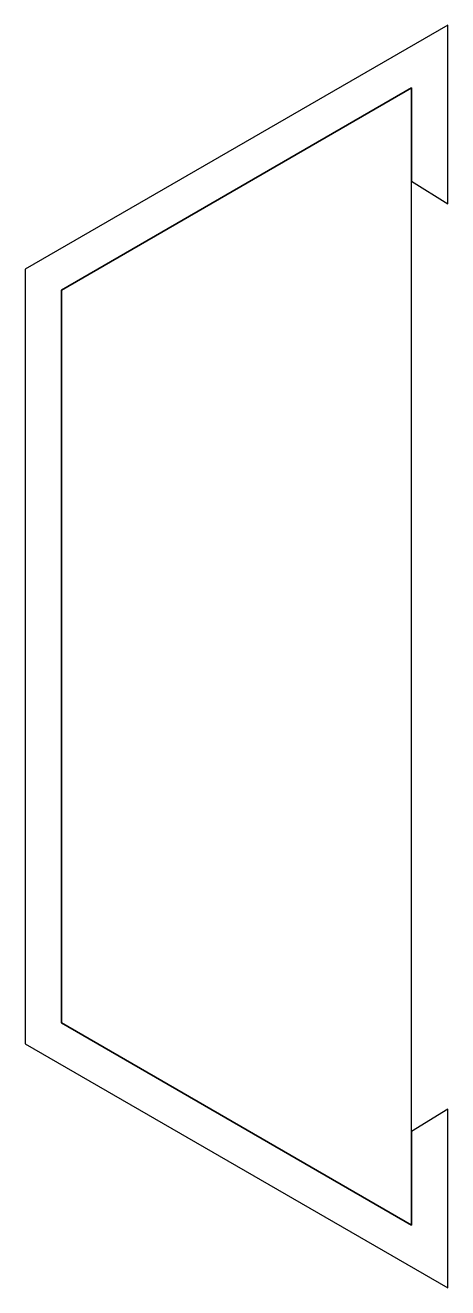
# Model space of a CAD drawing. Header units: millimetres. Extents: x -126 to -91, y -52 to 52.
import ezdxf

# ---------------------------------------------------------------- set-up
doc = ezdxf.new("R2010")
doc.units = ezdxf.units.MM
doc.layers.get('0').update_dxf_attribs({"linetype": 'CONTINUOUS'})

msp = doc.modelspace()

# ---------------------------------------------------------------- linework, layer by layer
for points in [[(-93.6, 39.38), (-90.6, 37.5), (-90.6, 52.31), (-125.6, 32.1), (-125.6, -32.1), (-90.6, -52.31), (-90.6, -37.5), (-93.6, -39.37), (-93.6, -47.11), (-122.6, -30.37), (-122.6, 30.37), (-93.6, 47.11)], [(-93.6, 47.11), (-122.6, 30.37), (-122.6, -30.37), (-93.6, -47.11)]]:
    msp.add_lwpolyline(points, close=True)

doc.saveas('drawing.dxf')
